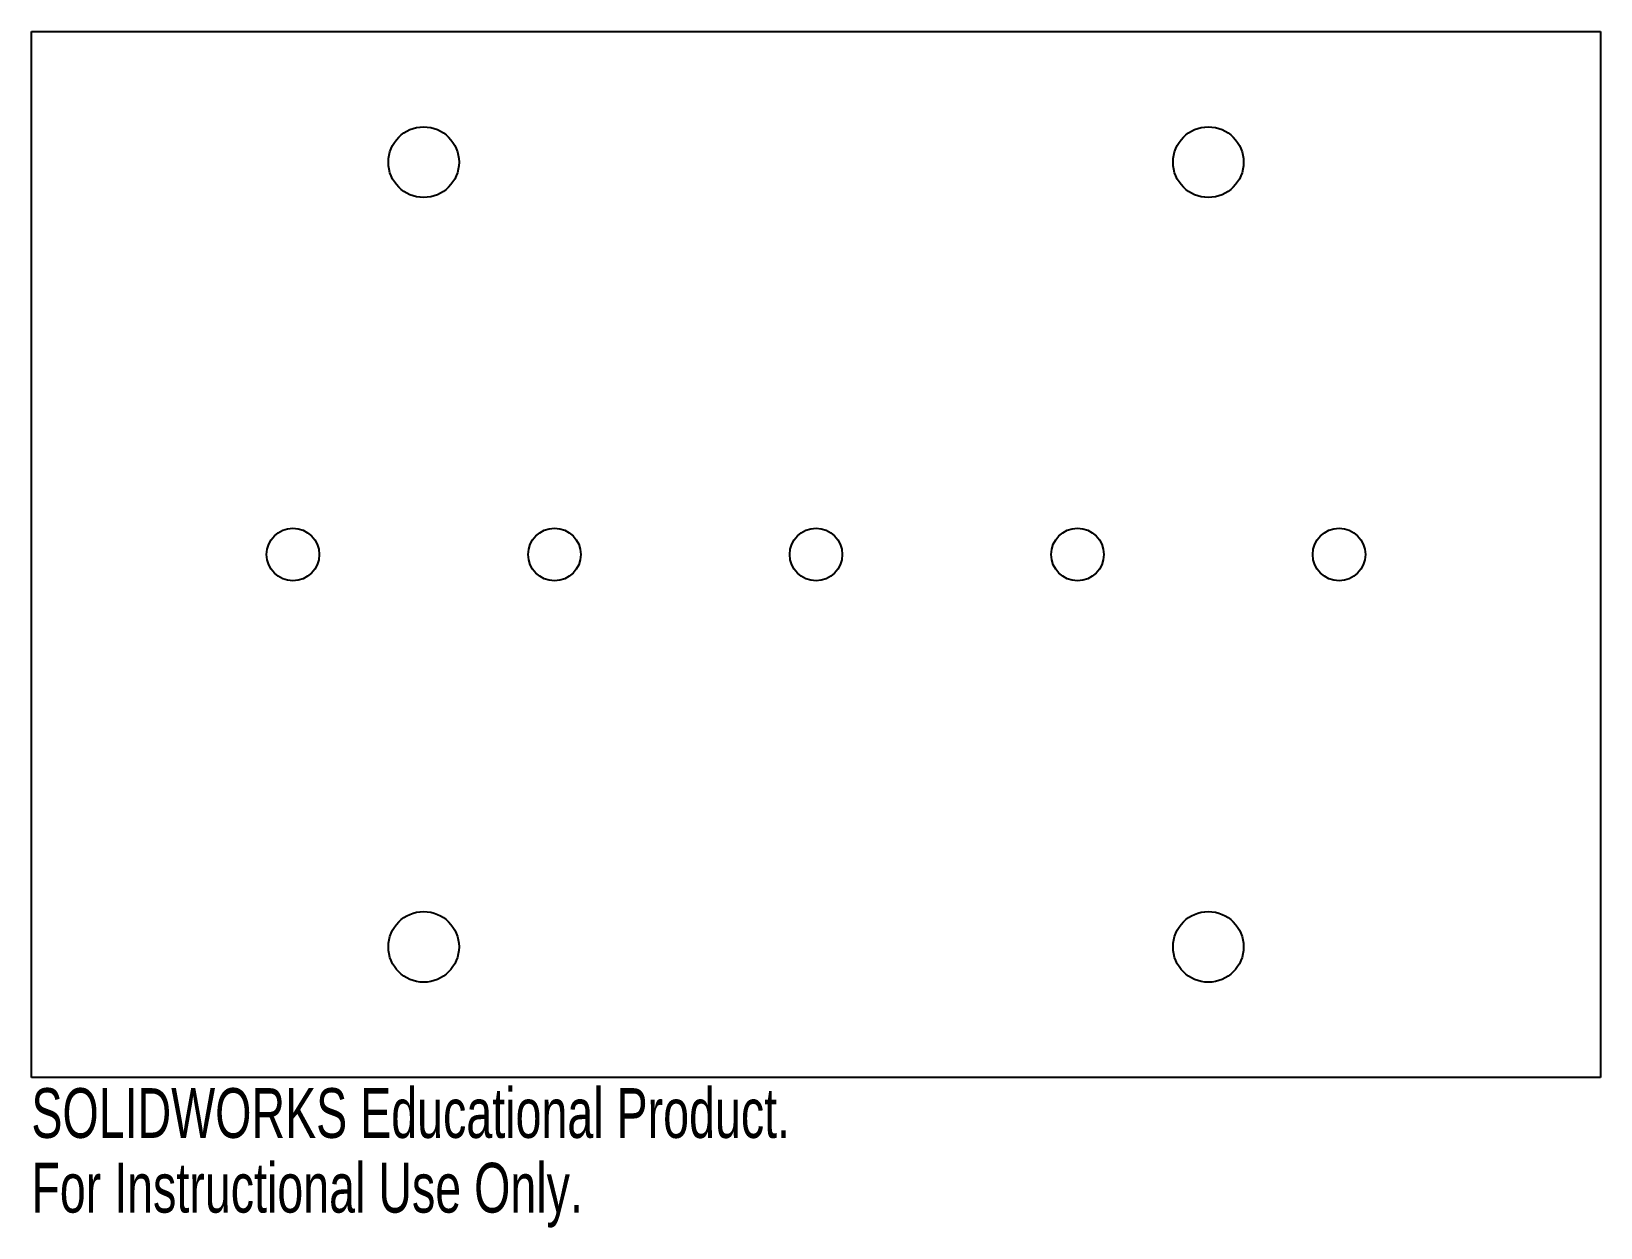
# Model space of a CAD drawing. Header units: inches. Extents: x -3 to 3, y -2.57 to 2.
import ezdxf

# ---------------------------------------------------------------- set-up
doc = ezdxf.new("R2010")
doc.units = ezdxf.units.IN
doc.header["$MEASUREMENT"] = 0
doc.styles.add('SLDTEXTSTYLE0', font='TXT', dxfattribs={"width": 0.7})

msp = doc.modelspace()

# ---------------------------------------------------------------- linework, layer by layer
at = {"color": 7, "linetype": 'Continuous', "lineweight": 25}
for p, q in [((-3, 2), (3, 2)), ((-3, -2), (-3, 2)), ((3, 2), (3, -2)), ((3, -2), (-3, -2))]:
    msp.add_line(p, q, dxfattribs=at)
for centre, radius in [((-1.5, 1.5), 0.135), ((1.5, 1.5), 0.135), ((-2, 0), 0.1005), ((-1, 0), 0.1005), ((0, 0), 0.1005), ((1, 0), 0.1005), ((2, 0), 0.1005), ((-1.5, -1.5), 0.135), ((1.5, -1.5), 0.135)]:
    msp.add_circle(centre, radius, dxfattribs=at)

# ---------------------------------------------------------------- texts
at = {"color": 7, "linetype": 'Continuous', "char_height": 0.1903, "attachment_point": 1, "style": 'SLDTEXTSTYLE0'}
for s, insert in [('SOLIDWORKS Educational Product.', (-3, -2.0401)), ('For Instructional Use Only.', (-3, -2.3256))]:
    msp.add_mtext(s, dxfattribs=dict(at, insert=insert))

doc.saveas('drawing.dxf')
